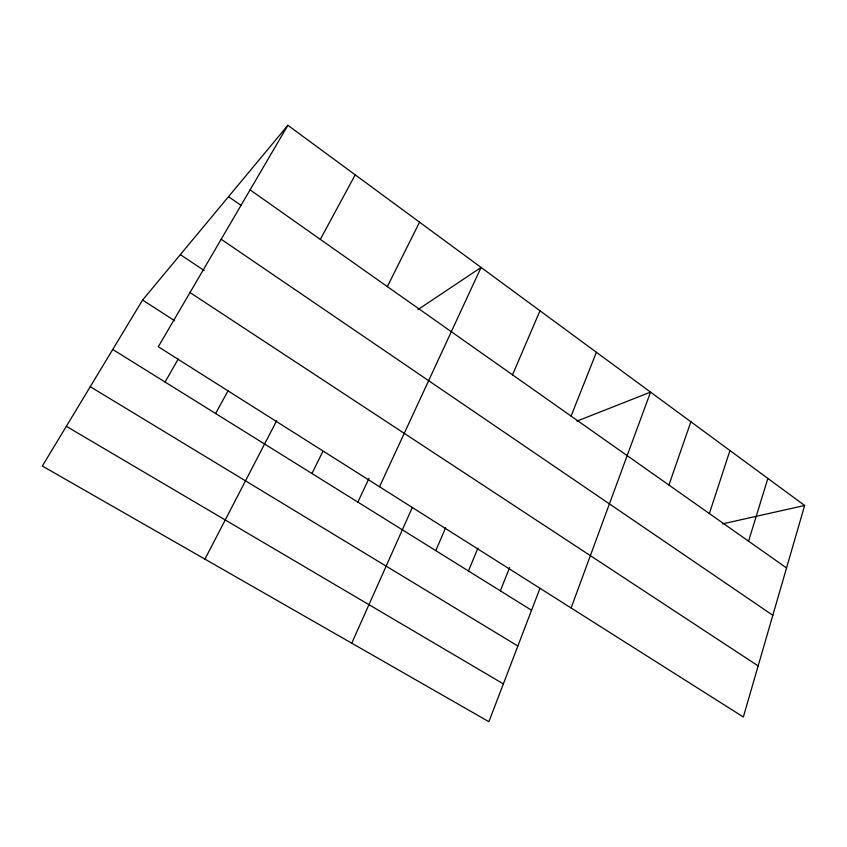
<?xml version="1.0" encoding="UTF-8"?>
<svg xmlns="http://www.w3.org/2000/svg" width="847" height="847" viewBox="0 0 847 847"><rect width="100%" height="100%" fill="white"/><g stroke="black" fill="none" stroke-linecap="round" stroke-linejoin="round"><path stroke-width="1.27" d="M804.65 505.479L743.348 716.986L158.294 346.741L287.864 125.303L804.65 505.479L722.533 523.88M748.557 541.169L767.869 478.428M709.363 513.547L729.966 450.54M668.929 485.045L690.877 421.774M571.1 607.977L650.549 392.108L576.998 421.097M539.984 588.263L488.888 721.697L42.35 466.041L142.582 300.05L287.864 125.303M500.365 590.846L509.64 567.532M571.079 416.089L596.415 352.288M468.455 570.973L477.888 548.157M435.792 550.635L445.628 527.734M512.52 374.819L539.984 310.775M351.759 643.191L412.351 507.395M379.52 486.739L481.085 267.44L417.931 309.61M357.868 502.112L368.985 478.417M311.971 473.526L322.845 451.462M387.333 286.593L419.551 222.179M204.932 559.126L276.673 420.705M320.325 239.362L355.211 174.842M215.636 413.537L228.097 390.689M165.049 382.039L178.198 359.117M66.341 426.316L503.362 683.889M90.258 386.698L517.866 646.017M112.746 349.462L531.556 610.264M142.582 300.05L174.567 320.674M190.003 292.543L758.15 665.922M180.358 254.619L204.191 270.532M221.183 239.267L772.824 615.282M228.521 196.673L241.331 205.609M250.087 189.866L786.545 567.945"/></g></svg>
